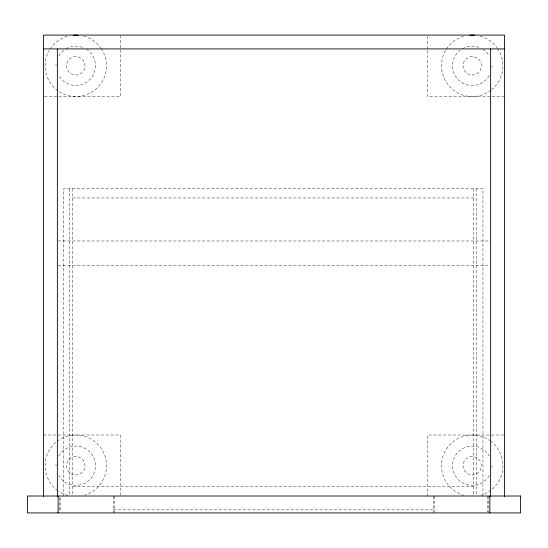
<?xml version="1.0" encoding="UTF-8"?>
<svg xmlns="http://www.w3.org/2000/svg" width="548" height="548" viewBox="0 0 548 548"><rect width="100%" height="100%" fill="white"/><g stroke="black" fill="none" stroke-linecap="round" stroke-linejoin="round"><path stroke-width="0.41" stroke-dasharray="2.74 2.06" d="M44.388 96.537L120.355 96.537L120.355 35.079M504.468 96.537L427.646 96.537L427.646 35.935M72.726 197.944L473.739 197.944M58.218 240.969L490.638 240.969M58.218 265.547L489.782 265.547M43.532 435.023L120.355 435.023L120.355 495.625M503.612 435.023L427.646 435.023L427.646 496.481M72.726 486.795L473.739 486.795M113.443 509.846L434.557 509.846M491.864 65.808L492.056 67.246M491.864 465.752L492.056 467.184M55.944 64.376L56.136 65.808M55.944 464.314L56.136 465.752M488.337 496.015L488.337 512.072M487.569 496.015L487.569 512.072M482.959 496.015L482.959 188.724L63.506 188.724L63.506 496.015M476.808 188.724L476.808 495.159M473.739 188.724L473.739 496.015M434.557 496.015L434.557 512.072M433.79 496.015L433.79 512.921M114.21 496.015L114.21 512.921M113.443 496.015L113.443 512.921M72.726 188.724L72.726 496.015M69.651 188.724L69.651 496.015M60.431 497.707L60.431 512.072M59.663 497.707L59.663 512.072M497.529 48.416A30.729 30.729 0 0 1 491.542 89.687M490.905 90.187A30.729 30.729 0 0 1 445.593 50.443M446.428 49.08A30.729 30.729 0 0 1 463.478 36.346M480.158 36.127A30.729 30.729 0 0 1 497.063 47.751M489.227 75.645A19.66 19.66 0 0 1 459.238 80.597A19.66 19.66 0 0 1 460.231 50.211M462.368 48.786A19.66 19.66 0 0 1 480.514 47.991M482.761 49.224A19.66 19.66 0 0 1 489.227 55.978M101.127 48.416A30.729 30.729 0 0 1 58.396 91.139M57.739 90.673A30.729 30.729 0 0 1 49.183 50.443M50.019 49.08A30.729 30.729 0 0 1 67.075 36.346M83.748 36.127A30.729 30.729 0 0 1 100.661 47.751M86.358 49.224A19.66 19.66 0 0 1 89.399 80.015A19.66 19.66 0 0 1 58.773 75.645M58.773 55.978A19.66 19.66 0 0 1 63.828 50.211M65.966 48.786A19.66 19.66 0 0 1 84.111 47.991M57.095 441.373A30.729 30.729 0 0 1 103.182 451.799A30.729 30.729 0 0 1 84.522 495.214M67.842 495.433A30.729 30.729 0 0 1 58.396 491.077M57.739 490.611A30.729 30.729 0 0 1 56.458 441.873M58.773 455.915A19.66 19.66 0 0 1 88.44 450.689A19.66 19.66 0 0 1 88.44 480.808A19.66 19.66 0 0 1 58.773 475.582M490.261 440.887A30.729 30.729 0 0 1 491.542 489.624M490.905 490.124A30.729 30.729 0 0 1 480.925 495.214M464.252 495.433A30.729 30.729 0 0 1 444.291 452.888A30.729 30.729 0 0 1 489.604 440.421M489.227 475.582A19.66 19.66 0 0 1 459.56 480.808A19.66 19.66 0 0 1 459.56 450.689A19.66 19.66 0 0 1 489.227 455.915M76.021 56.595L73.624 56.855A9.22 9.22 0 0 0 75.576 75.028L77.967 74.768A9.22 9.22 0 0 0 76.021 56.595M472.424 56.595L470.033 56.855A9.22 9.22 0 0 0 471.979 75.028L474.376 74.768A9.22 9.22 0 0 0 472.424 56.595M76.021 456.532L73.624 456.792A9.22 9.22 0 0 0 75.576 474.965L77.967 474.705A9.22 9.22 0 0 0 76.021 456.532M472.424 456.532L470.033 456.792A9.22 9.22 0 0 0 471.979 474.965L474.376 474.705A9.22 9.22 0 0 0 472.424 456.532"/><path stroke-width="0.82" d="M43.532 48.909L504.468 48.909M504.468 496.481L504.468 35.079L43.532 35.079L43.532 496.481M490.638 48.909L490.638 496.015M489.871 496.015L489.871 512.921M58.129 496.015L58.129 512.921M57.362 48.909L57.362 496.015M469.8 35.175A30.729 30.729 0 0 1 474.602 35.175M73.398 35.175A30.729 30.729 0 0 1 78.2 35.175M520.6 496.015L27.4 496.015L27.4 512.921L520.6 512.921L520.6 496.015"/></g></svg>
